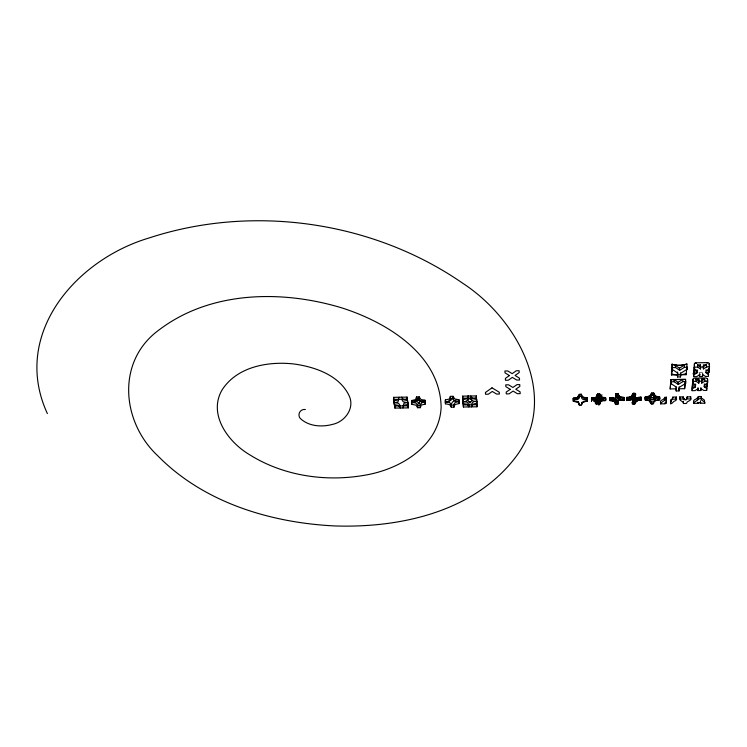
<?xml version="1.0" encoding="UTF-8"?>
<svg xmlns="http://www.w3.org/2000/svg" width="747" height="747" viewBox="0 0 747 747"><rect width="100%" height="100%" fill="white"/><g stroke="black" fill="none" stroke-linecap="round" stroke-linejoin="round"><path stroke-width="0.56" stroke-dasharray="3.73 2.8" d="M698.94 372.305L704.281 372.202"/><path stroke-width="1.12" d="M573.379 401.27L573.313 398.132L573.379 401.372L577.179 401.811L578.589 403.109L579.093 404.977L581.101 405.145L583.136 401.923L587.385 401.046L587.329 397.992L587.394 399.673M591.587 401.12L591.521 397.824M579.644 405.163L578.113 402.25L573.36 401.186M587.31 397.974L582.669 397.133L581.437 395.863L581.045 394.108L583.136 397.301L587.338 398.123M587.394 400.149C585.527 400.149 583.379 400.009 581.978 398.609C579.168 391.876 583.958 400.943 587.385 399.225M604.267 397.712C607.554 399.122 605.826 401.111 602.465 400.756C600.999 401.111 599.841 402.465 599.878 404.006A8.338 5.322 2.9 0 0 599.878 403.259C599.757 406.91 595.994 403.501 596.582 401.503M597.348 395.462L597.563 393.912L600.056 394.164L599.841 395.817L597.348 395.555L597.871 397.096A8.497 5.285 -1.3 0 0 598.58 398.039M599.355 393.8L599.393 394.537M587.291 398.982L586.787 398.954M579.635 394.136C578.094 397.143 579.513 394.444 581.045 394.108M573.379 400.383L577.748 399.477L579.214 398.142L579.719 396.237L581.185 396.209M581.035 405.145L582.669 402.138L587.385 401.046M617.489 402.465C619.945 405.528 614.426 404.538 615.883 402.484M618.497 393.996L618.208 395.527L615.761 395.247L615.892 393.632L618.077 393.538L619.534 397.507L624.062 398.571L624.034 400.485L623.95 397.292L624.062 398.571M581.717 404.65L581.549 403.277M600.084 394.313L601.018 396.694L603.912 397.749L600.831 396.75L599.467 394.883M578.925 404.65L578.701 402.4M609.776 398.609C610.467 403.492 608.805 396.349 610.701 398.581M659.536 396.76C661.963 402.11 653.616 398.403 653.513 403.567C649.376 406.256 650.46 397.637 645.259 400.018L645.24 396.928L645.324 400.168A7.068 4.426 -4.1 0 1 649.713 400.756A4.809 3.007 -4.2 0 1 650.693 401.606A2.82 1.774 -4.4 0 0 654.139 401.41C659.181 397.516 647.518 395.294 649.638 400.831A3.483 2.185 -4.4 0 0 650.693 401.615M650.674 403.511L650.562 401.615M615.351 404.024C615.537 401.074 614.716 404.743 616.079 404.594M654.111 393.296L651.552 392.987L651.421 394.687L653.942 394.902L654.111 393.296L655.343 396.087L659.554 396.918M654.223 394.444L655.436 397.143L659.657 398.03M686.568 398.422L687.203 396.9L690.676 396.778L690.919 398.898A3.632 2.26 -5.6 0 1 689.724 400.504L687.287 401.923L686.381 403.483L683.514 403.52L682.945 401.989L680.61 400.504A3.614 2.25 -5.4 0 1 679.957 399.085L679.733 396.956L683.169 396.9M605.593 397.591L605.602 400.345M477.016 406.788L476.306 395.91L462.636 396.143L462.552 398.216L463.439 407.003L477.016 406.788L476.306 395.91M615.248 403.044L614.193 401.512L611.97 400.719M617.816 393.482L617.778 394.229M617.89 395.593C617.61 398.842 621.625 399.822 624.081 399.505M463.439 407.003L462.636 396.143M609.813 397.675L609.851 397.619A7.722 4.884 -2.9 0 1 614.239 398.496M453.971 407.152L455.035 404.51L459.013 403.576L458.919 399.748L454.755 398.935L453.102 396.312L450.376 396.358C451.384 399.794 448.639 402.577 445.24 402.045L445.455 403.791L449.61 404.603L451.263 407.19L453.971 407.152C452.943 403.716 455.735 400.98 459.106 401.503L458.919 399.748A8.133 5.22 2.7 0 0 451.365 405.126L451.263 407.19M459.013 403.576L459.106 401.503M626.854 400.523L626.808 397.245L626.826 400.532M701.022 396.601L701.573 398.151L703.879 399.645A3.614 2.232 -5.9 0 1 704.514 401.064L704.776 403.193L700.312 403.259A1.018 0.635 -5.8 0 0 699.369 402.642A1.018 0.635 -5.8 0 0 698.277 403.287L693.823 403.361L693.571 401.232A3.623 2.241 -5.8 0 1 694.775 399.645C697.465 399.01 698.015 395.49 701.022 396.601L701.498 399.86L704.15 401.774A3.614 2.232 -5.9 0 1 704.776 403.193M458.826 401.821C455.642 402.334 451.786 400 453.102 396.312A8.18 5.294 3.2 0 1 445.567 401.727L445.455 403.791M445.24 402.045L445.361 399.972L449.32 399.029L450.376 396.358M578.953 394.677L577.534 397.395L573.313 398.282M578.99 395.723L577.571 398.44L573.36 399.402M641.019 397.143L641.019 400.308L641.029 397.227A8.506 5.341 -4 0 0 632.195 402.754C634.446 407.619 636.351 398.02 640.777 400.093M581.67 403.557L581.885 402.353M653.364 392.875L653.373 393.641M632.709 393.8L633.316 393.221L635.52 393.557L635.604 394.958L634.969 395.303L633.082 395.219L632.709 393.753L631.336 396.358L633.082 394.556M632.784 394.855L631.971 396.909A7.825 4.968 -3.7 0 0 633.092 396.181M633.381 393.267L633.251 394.061M633.54 395.378L631.729 398.394L626.91 399.496M634.427 404.304L635.062 402.25M635.09 403.81L635.408 401.942L638.349 400.383M420.309 407.685L421.28 405.061L425.202 404.118L425.099 400.308L420.935 399.505L419.216 396.89L416.518 396.937C417.442 400.308 414.921 403.147 411.494 402.596L411.756 404.342L415.911 405.145L417.629 407.722L420.309 407.685C419.375 404.314 421.943 401.512 425.342 402.054L425.099 400.308A8.086 5.182 4 0 0 417.788 405.668L417.629 407.722M425.202 404.118L425.342 402.054A8.152 5.266 4 0 1 416.518 396.937L415.556 399.589L411.653 400.532L411.494 402.596M653.55 394.995C653.093 398.058 657.099 399.29 659.666 398.963M424.959 402.372C421.812 402.876 417.844 400.579 419.216 396.89A8.133 5.257 4.6 0 1 411.914 402.278L411.756 404.342M408.264 407.871L407.087 397.096L393.66 397.329L393.473 399.384L394.92 408.086L408.264 407.871L407.087 397.096M651.935 392.894L651.832 393.557M652.122 395.014L650.254 398.086L645.399 399.197M659.489 396.694L659.508 399.785M682.104 364.938A20.253 13.147 -6.4 0 0 686.81 364.041L687.165 369.223L680.872 373.155L680.489 376.936L677.557 376.992L677.931 373.211L672.412 369.522L672.123 363.948L671.488 374.975L677.333 374.863L677.613 372.025M604.155 400.018L600.952 401.167L599.86 403.585A8.394 5.313 -2.3 0 0 598.534 400.653L598.552 401.027A8.394 5.434 -3.9 0 1 599.281 401.97M666.156 403.1A10.663 0.98 88.9 0 0 666.231 398.095L666.305 397.18C664.466 397.059 663.775 399.757 661.627 400.177A3.586 2.232 -4.8 0 0 660.479 401.765L660.675 403.884L665.101 403.819A1.008 0.626 -4.8 0 1 666.165 403.165L666.305 397.18M394.92 408.086L393.66 397.329M675.96 388.823L676.184 390.952L679.079 390.905L679.453 387.217L685.662 383.398L685.615 379.392L670.853 379.532L670.19 388.926L675.96 388.823L676.147 386.983M670.19 388.926L670.881 381.53L671.095 383.659L676.549 387.263L676.184 390.952M671.488 374.975L672.188 367.384L672.412 369.522M671.095 383.659L670.853 379.532M672.216 398.655L672.86 397.133L676.324 397.012L676.549 399.141A3.614 2.25 -5.1 0 1 675.372 400.737C673.215 401.158 672.496 403.847 670.657 403.725L670.526 400.709L671.151 400.532M670.657 403.725L671.021 399.869A1.018 0.635 -5 0 0 672.095 399.206L676.549 399.141M624.025 400.513L623.988 400.495A7.834 4.968 -3.6 0 1 616.471 395.621M650.59 402.456L650.992 401.961M679.079 390.905L679.042 386.927M680.489 376.936L680.452 372.912M685.064 382.445L684.635 388.673L678.855 388.776M684.635 388.673L685.307 382.324M680.256 374.807L686.119 374.695L686.689 369.261M704.309 383.846L704.44 384.91L707.605 382.996L707.568 378.981L705.971 377.945L694.262 378.159L692.927 379.252L692.124 390.672L695.027 390.625L698.156 388.729L698.025 387.665M692.124 390.672L692.086 386.703M695.326 385.863L695.457 386.927L692.544 386.983L692.497 382.987M695.541 384.005L695.672 385.069L692.964 383.258L692.927 379.252M699.687 373.612L699.818 374.677L696.652 376.628L693.702 376.684L693.879 370.755L694.131 372.893L697.091 372.837L696.96 371.763M694.131 372.893L694.308 366.936L694.57 369.074L697.306 370.932L697.175 369.858M694.57 369.074L694.402 363.948A1.485 1.064 4.9 0 1 695.756 362.846L707.605 362.603A1.494 1.064 5.4 0 1 709.23 363.64L709.407 368.775L706.195 370.755L706.055 369.681M613.072 398.898L614.949 398.581A2.288 1.447 -3.2 0 0 615.743 398.076L616.21 396.293L615.705 397.488A2.288 1.447 -3.2 0 1 614.912 397.992L613.035 398.31L613.072 398.898A8.441 5.322 -2.9 0 1 617.592 401.746L618.114 400.597A2.278 1.438 -3.3 0 1 618.908 400.093L620.794 399.776L620.748 399.187M617.61 401.783L618.077 400.009A2.278 1.438 -3.3 0 1 618.871 399.505L619.711 399.281M698.809 383.155L698.772 379.149L695.849 379.196L696.101 381.334L698.809 383.155L698.772 379.149M700.499 368.953L700.462 364.891L697.493 364.956L697.754 367.094L700.499 368.953L700.462 364.891M700.938 387.609L700.845 390.522L697.931 390.578L698.156 388.729M702.638 373.556L702.544 376.516L699.594 376.572L699.818 374.677M618.563 395.098L620.271 396.937L623.848 397.516M704.636 379.037L701.704 379.093L701.48 380.961L704.636 379.037L704.907 381.175L701.741 383.099L701.61 382.034M701.741 383.099L701.704 379.093M703.469 368.897L703.431 364.835L706.401 364.769L706.671 366.917L703.469 368.897L703.329 367.823M651.263 393.436L649.638 396.181L645.296 397.161M651.365 394.547L649.722 397.245L645.38 398.216M707.568 378.981L707.129 386.722L704.206 386.778L704.076 385.704M706.662 390.42L706.625 386.442L706.662 390.42L703.749 390.476L701.069 388.683M708.408 372.37L708.436 376.404L705.485 376.46L702.768 374.62M705.822 371.595L705.962 372.66L708.922 372.604L708.884 368.551M653.522 403.52L653.578 401.569M664.877 397.208L664.802 400.215L661.823 402.297A3.586 2.232 -4.7 0 0 660.675 403.884M700.583 400.765L700.527 401.055A7.974 3.249 -83.8 0 1 700.07 402.81M698.146 396.648L698.09 399.673L695.027 401.765A3.623 2.241 -5.8 0 0 693.814 403.361M651.767 393.828L650.123 395.929L651.804 395.256M649.236 397.03L650.123 395.947L645.221 397.077M686.362 399.402L685.839 400.009M671.73 400.056L671.898 399.85A11.821 7.414 -4.8 0 0 672.804 397.077M654.764 398.581L654.129 399.131A2.792 1.755 -4.5 0 1 650.693 399.598M631.897 396.993L629.936 398.114L626.901 398.524M665.203 398.553L664.858 398.945A11.831 7.367 -5.2 0 0 664.298 399.962M654.092 399.169L653.784 399.44A7.759 4.846 -4.7 0 0 653.251 400.037M698.837 397.712L697.913 398.618A12.68 7.825 -6.2 0 0 697.353 399.748M679.686 370.325L679.453 368.187L684.168 365.227L684.411 367.365L679.686 370.325L675.54 367.543L672.589 367.608M678.276 384.462L678.052 382.324L682.702 379.448L682.935 381.577L678.276 384.462L674.177 381.745L671.264 381.792M703.198 366.758L706.401 364.769M693.916 374.798L697.091 372.837M692.329 388.832L695.457 386.927M629.954 396.974L631.392 396.386L628.834 397.292L629.525 397.152M639.049 400.243L640.907 400.168M597.759 396.9L597.367 395.835A8.441 5.313 -8 0 1 597.255 395.098L597.283 394.677A8.497 5.416 -2.9 0 0 598.618 397.637A8.469 5.406 -2.4 0 1 596.227 399.178A8.394 5.313 -2.3 0 0 591.568 398.366L595.751 397.432L597.273 394.855L596.022 397.637L592.016 398.777M627.256 397.451L628.544 397.339L627.041 397.46M573.332 398.356L576.282 397.955L579.719 396.237M586.628 399.934L587.31 399.906L587.357 400.962M305.383 409.496C299.351 408.628 296.456 416.443 301.695 419.683C310.173 426.574 322.349 427.125 332.546 424.38C344.974 421.812 355.086 408.105 349.11 395.695C339.269 375.181 314.991 366.861 293.898 363.976C268.136 361.081 236.892 366.618 221.99 390.074C207.871 414.529 228.302 442.075 249.265 454.512C283.3 475.988 325.841 482.188 365.143 475.148C399.822 469.34 439.236 446.23 441.141 407.358C440.272 354.638 386.909 322.359 342.135 307.979C282.441 289.836 211.056 290.676 159.522 329.576C116.028 360.717 121.285 421.878 157.981 456.006C203.884 502.666 270.713 522.816 334.74 525.935C399.673 528.101 473.019 512.106 514.786 458.275C561.286 398.618 517.97 319.156 462.748 283.262C373.014 221.084 252.859 203.931 149.185 237.938C75.26 259.853 11.028 334.824 47.369 413.577M683.907 399.841L684.065 399.822A8.03 2.101 -74.5 0 0 684.663 399.449M675.54 367.543L675.316 365.404L684.168 365.227M684.411 367.365L687.371 367.309M694.785 367.16L697.754 367.094M700.723 367.038L703.693 366.973M706.671 366.917L709.65 366.852M694.346 370.988L697.306 370.932M706.195 370.755L709.164 370.699M671.049 379.663L685.615 379.392M682.935 381.577L685.858 381.53M693.169 381.39L696.101 381.334M699.033 381.278L701.965 381.231M704.907 381.175L707.839 381.119M692.749 385.125L695.672 385.069M704.44 384.91L707.372 384.864M393.473 399.384L406.919 399.159M416.359 399.001L419.067 398.954M450.273 398.431L452.999 398.384M462.552 398.216L476.241 397.992M665.082 399.328L666.511 399.3M679.957 399.085L684.42 399.01A1.018 0.635 -5.5 0 0 685.363 399.636A1.018 0.635 -5.5 0 0 686.456 398.973L690.919 398.898M698.398 398.777L701.284 398.73M623.922 397.516L622.158 397.367M395.107 406.032L408.432 405.817M454.073 405.079L451.365 405.126L449.722 402.53L445.567 401.727L445.361 399.972M463.532 404.93L477.09 404.715M670.442 401.606L671.151 401.597M659.47 396.844L656.081 396.47L653.998 395.21M573.304 399.169L574.069 399.178M591.503 399.412L592.026 399.841M609.795 399.542L610.644 399.552M605.481 397.824L604.043 397.693M610.131 400.672C611.093 399.71 616.34 402.474 615.239 402.26M610.066 400.597L611.97 400.775M645.165 398.963L645.856 398.963M573.322 400.14L574.004 400.14M629.964 399.038L630.001 399.626L631.859 399.888A2.288 1.438 -3.7 0 1 632.606 400.364L632.989 401.541A8.516 5.341 -4 0 1 637.798 398.506M592.744 398.814L594.761 399.103A8.394 5.556 -4.6 0 1 596.265 399.524M592.726 398.403L594.743 398.711M604.332 397.787L604.052 397.759M604.444 400.308L602.427 399.972M622.074 397.413L619.543 396.657L618.142 395.35M602.446 399.589L602.409 399.58A8.497 5.416 -2.9 0 1 601.372 399.272M470.405 402.269L470.451 402.745A1.653 1.064 2.3 0 1 469.219 402.764L469.163 402.288A1.653 1.064 2.3 0 1 470.395 402.278M631.57 399.215L631.813 399.29A2.288 1.438 -3.7 0 1 632.56 399.776L632.989 401.541M599.439 402.81L599.346 402.017M654.017 395.546L655.231 397.012M678.052 382.324L673.962 379.607L674.177 381.745M675.316 365.404L679.453 368.187M695.849 379.196L698.557 381.017M704.206 386.778L706.895 388.58M697.493 364.956L700.228 366.814M705.962 372.66L708.679 374.508M650.936 399.206L653.438 399.103L653.784 397.124M595.845 400.756L596.461 401.344M578.113 401.456L578.552 402.054M697.735 402.25L698.193 403.072M599.29 401.578L599.794 402.848M664.699 402.969L665.017 403.604M400.252 408.002L398.496 405.425L394.341 404.622L394.528 402.568L398.674 403.371L400.429 405.948M401.709 397.189L403.473 399.794L407.629 400.607L407.46 402.661L403.296 401.858L401.531 399.253M708.642 370.465L708.922 372.604M708.165 374.266L708.025 373.201A1.485 1.064 5.6 0 0 707.801 372.706M707.334 380.858L707.605 382.996M706.998 385.648L707.129 386.722M702.404 375.452L702.544 376.516M686.997 364.004L687.007 364.097A19.88 14.156 3.9 0 1 679.863 365.339M699.332 374.434L699.594 376.572M700.583 388.393L700.845 390.522M697.679 388.44L697.931 390.578M693.702 376.684L693.328 373.481A1.475 1.064 5.1 0 1 694.402 372.408M692.712 381.129L692.964 383.258M692.292 384.845L692.544 386.983M686.923 367.085L687.165 369.223M685.998 373.621L686.119 374.695M685.419 381.259L685.662 383.398M599.841 403.221L599.841 403.268A8.385 5.313 -2.3 0 0 591.549 398.058L591.54 397.862M399.029 397.236L398.114 399.888L394.239 400.831L394.052 402.885L397.927 401.942L398.842 399.3M683.281 401.4L683.514 403.52M591.577 401.111L591.512 399.841M402.922 407.955L403.847 405.341L407.731 404.407L407.899 402.344L404.015 403.277L403.091 405.901M677.333 374.863L677.557 376.992M605.621 397.731L605.612 397.693A7.405 5.182 4 0 1 603.837 397.395M634.829 395.985L635.258 397.759A2.297 1.457 -4 0 0 636.005 398.235C638.153 398.982 638.059 397.665 635.958 397.647A2.297 1.457 -4 0 1 635.211 397.161L634.829 395.985A8.553 5.425 -3.7 0 1 633.829 397.077M623.904 399.262L623.904 399.309A8.534 5.425 -3.6 0 1 623.287 399.3M609.916 398.805L609.916 398.851A8.432 5.322 -2.9 0 1 618.161 404.034L618.161 404.08M600.943 399.113L600.962 399.486A8.413 5.556 -0.4 0 0 598.608 401.036A7.685 4.874 -2.3 0 0 591.521 397.974L591.615 399.533M598.618 397.637L598.636 398.02A8.45 5.145 -4.7 0 1 596.293 399.598M632.186 402.754L632.858 402.213A7.797 4.893 -4 0 1 640.954 397.152M680.134 398.142A3.604 2.25 -5.5 0 1 679.733 396.956M687.175 396.834A12.587 7.872 -5.2 0 1 686.39 399.402M690.676 396.778A3.623 2.26 -5.6 0 1 690.396 397.535M684.401 399.019A5.995 4.389 5.5 0 1 683.244 396.9A12.671 7.881 -5.9 0 0 683.206 398.496M676.324 397.012A3.604 2.26 -5.1 0 1 675.671 398.216M671.011 399.766A10.738 1.027 89 0 1 670.526 400.794M700.798 402.4A5.985 4.379 5.9 0 1 700.331 403.268M645.165 398.058A7.059 4.426 -4.2 0 1 645.753 398.03M654.419 398.758A7.059 4.417 -4.6 0 1 654.68 398.637M652.925 404.006A7.769 4.846 -4.6 0 1 653.877 401.55M650.805 401.615A7.787 4.874 -4.1 0 1 651.365 404.034M654.605 400.878A7.068 4.407 -4.5 0 1 659.573 399.944M650.618 399.505A7.778 4.874 -4.1 0 1 650.926 400.028M650.245 399.234A4.799 3.007 -4.2 0 1 650.516 399.496A3.483 2.185 -4.5 0 1 650.263 399.374M654.615 401.046A3.408 2.138 -4.4 0 1 654.251 401.307M650.637 398.889A2.708 1.606 -33.4 0 1 650.581 397.843M634.847 396.61A8.553 5.425 -3.7 0 1 630.066 399.617M632.97 400.906A8.516 5.341 -4 0 1 637.751 397.918M633.017 404.323A7.806 4.893 -4 0 1 641.122 399.272M632.27 403.81A8.516 5.341 -4 0 1 641.113 398.291M634.969 395.303A7.843 4.968 -3.7 0 1 626.864 400.401M635.641 394.761A8.553 5.425 -3.7 0 1 626.808 400.317M635.557 393.706A8.544 5.425 -3.7 0 1 634.605 396.031M627.144 399.253A8.544 5.425 -3.7 0 1 626.733 399.262M634.801 393.193A7.825 4.968 -3.7 0 1 634.642 394.042M627.097 398.272A7.825 4.968 -3.7 0 1 626.724 398.282M620.729 399.766A8.544 5.425 -3.6 0 1 616.266 396.918M618.918 398.553A8.544 5.425 -3.6 0 1 616.228 396.33M613.091 398.328A8.432 5.322 -2.9 0 1 617.554 401.158M609.935 399.776A7.731 4.874 -2.9 0 1 617.489 404.566M609.86 397.749A8.432 5.322 -2.9 0 1 618.096 402.978M616.462 400.065A7.722 4.884 -2.9 0 1 617.339 401.979M623.978 400.364A8.544 5.416 -3.6 0 1 615.724 395.098M618.124 397.918A8.534 5.425 -3.6 0 1 615.659 394.042M623.894 398.328A7.825 4.968 -3.6 0 1 623.325 398.328M618.591 397.059A7.825 4.968 -3.6 0 1 618.208 396.806M616.387 394.229A7.825 4.968 -3.6 0 1 616.331 393.51M591.577 399.057A8.338 4.295 -1.9 0 1 592.67 399.075M604.398 400.513A8.441 6.256 -3.5 0 0 605.602 400.56A7.601 4.342 -4.4 0 1 598.319 397.749M602.465 399.916A8.497 5.164 -0.7 0 1 601.008 399.44M605.621 400.476A8.329 4.79 -4 0 1 597.656 397.367M598.552 400.635A8.422 5.322 -2.8 0 1 600.915 399.122M602.549 399.3A8.488 5.416 -2.9 0 1 597.264 394.36M591.596 398.786A8.226 5.677 -1 0 1 599.281 402.203M595.107 402.596A7.246 3.567 48.4 0 1 595.648 403.875M595.882 403.035A7.965 4.193 43 0 1 596.536 404.519M598.058 402.941A7.47 4.529 23.3 0 1 598.917 404.809M591.596 398.646A7.302 4.118 -8.5 0 1 596.013 399.075M594.042 401.176A5.182 3.66 -1.5 0 1 597.413 403.137M591.633 398.767A8.012 4.697 -8.4 0 1 596.003 399.159M593.753 401.055A4.501 3.203 0 0 1 596.732 402.801M599.738 397.021A7.778 4.958 -2.9 0 1 599.505 396.834M598.011 394.547A7.778 4.958 -2.9 0 1 597.945 393.818M598.683 402.278A8.18 4.977 22.3 0 1 599.58 404.276M591.605 399.785A7.517 5.21 -0.4 0 1 598.618 402.876M601.531 396.059A7.311 3.277 -51.9 0 1 601.914 394.743M597.805 397.348A8.264 4.884 -27.1 0 1 597.749 395.331M605.677 398.478A8.133 5.528 3.6 0 1 603.651 398.244M598.515 397.731A7.545 4.426 -28.1 0 1 598.468 395.845M600.644 396.965A8.04 3.912 -46.8 0 1 601.064 395.424M602.978 399.869A5.238 2.904 -3.4 0 1 599.467 397.451M603.24 398.926A4.547 2.493 -4.7 0 1 600.13 396.732M695.84 362.827A19.936 12.783 -5.9 0 1 696.167 363.546M707.026 363.322A20.262 12.802 -7.5 0 1 707.53 362.584M694.411 363.985A19.161 2.185 89.1 0 1 693.328 373.565M709.239 363.677A19.198 2.409 89.1 0 1 709.192 364.704M708.866 368.691A19.198 2.409 89.1 0 1 708.035 373.276M685.176 373.939A19.655 14.081 4.1 0 1 671.348 373.967M676.315 365.04A20.253 13.147 -6.4 0 1 672.02 364.349M671.329 371.847A19.655 12.428 -5.6 0 1 672.001 371.679M679.611 365.339A19.889 14.156 3.9 0 1 672.263 364.387M476.623 399.449L476.549 401.522C473.346 402.054 469.555 399.692 470.834 396.003L472.449 398.637L476.623 399.449M476.782 401.214L476.707 403.287L472.702 404.23L471.581 406.872C470.517 403.399 473.421 400.691 476.782 401.214M468.948 404.846L468.864 406.919L467.258 404.314L463.084 403.511L463.177 401.438L467.342 402.241L468.948 404.846M468.098 396.05C469.153 399.524 466.296 402.269 462.907 401.746L463 399.673L466.996 398.73L468.098 396.05M468.052 399.776L468.005 399.944A3.791 2.446 2.2 0 0 468.108 401.008L469.658 402.166A1.382 0.887 2.3 0 0 470.442 402.157L471.768 400.943A3.791 2.446 2.3 0 0 471.674 399.878L470.115 398.711A1.382 0.896 2.2 0 0 469.331 398.73L468.052 399.776M492.002 387.842L485.419 392.474L485.559 394.257L488.323 394.211L492.264 391.447L496.606 394.071L499.379 394.024L499.257 392.222L492.002 387.842M509.426 375.573L505.364 378.43L505.476 380.279L508.287 380.223L512.349 377.375L516.719 380.064L519.538 380.008L519.454 378.159L515.075 375.461L519.184 372.585L519.1 370.708L516.261 370.764L512.153 373.659L507.745 370.942L504.916 370.998L505.028 372.865L509.426 375.573M510.21 389.327L506.195 392.1L506.298 393.902L509.071 393.856L513.096 391.083L517.4 393.706L520.183 393.66L520.099 391.858L515.785 389.224L519.847 386.423L519.753 384.593L516.952 384.649L512.9 387.46L508.548 384.808L505.756 384.854L505.859 386.675L510.21 389.327M420.458 405.621L417.788 405.668L416.07 403.081L411.914 402.278L411.653 400.532A8.068 5.173 4.5 0 1 420.458 405.621"/></g></svg>
